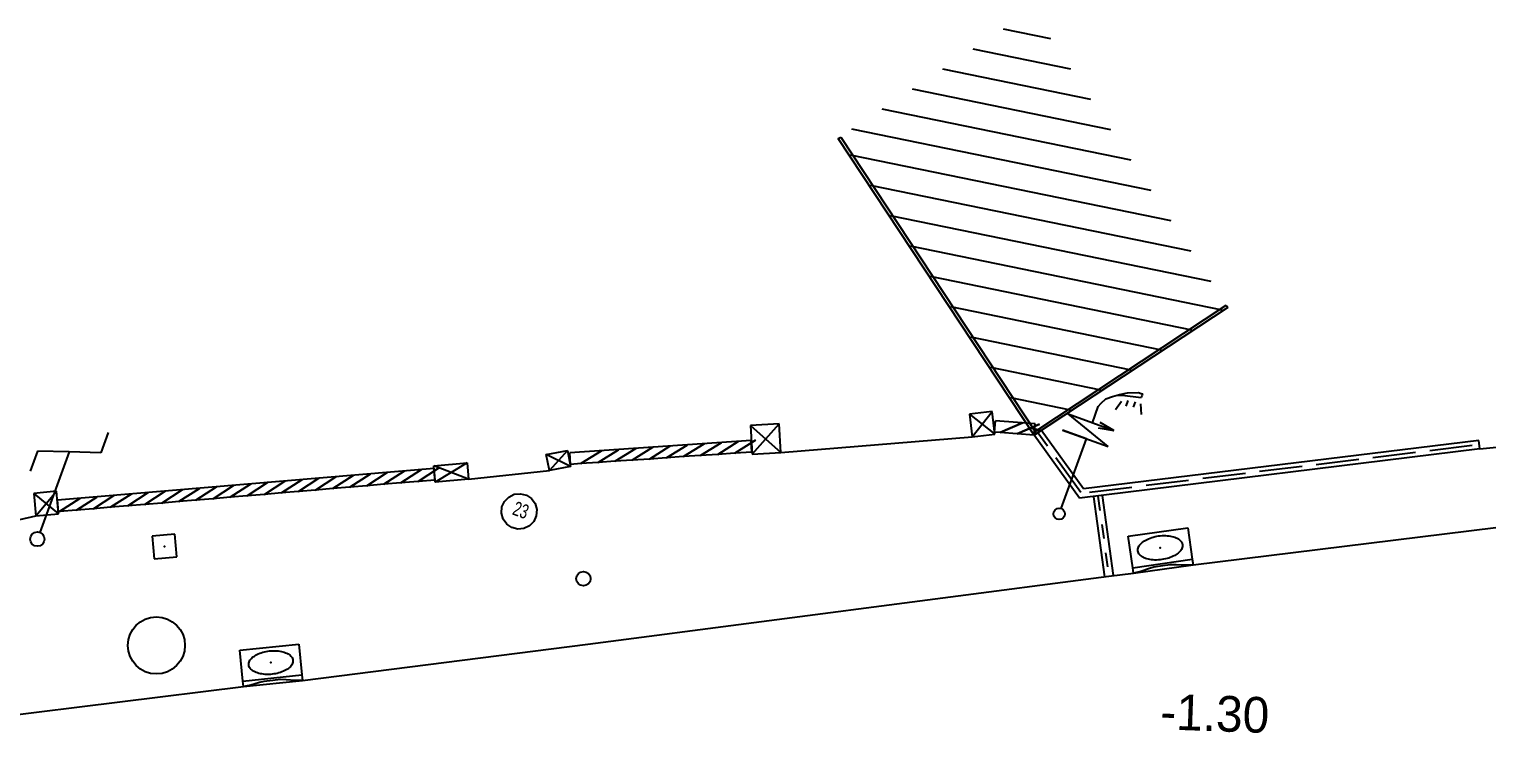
# Model space of a CAD drawing. Extents: x -215 to 206, y -120 to -34.
# Drawn here: x 32.55 to 52.96, y -77.38 to -67.46 of the extents above; entities that cross this region are included whole.
import ezdxf
from ezdxf.enums import TextEntityAlignment as Align

# ---------------------------------------------------------------- set-up
doc = ezdxf.new("R2010")
doc.units = 0
doc.header["$MEASUREMENT"] = 0
doc.layers.add('C_BAT_INDI', color=7, linetype='CONTINUOUS')
doc.layers.add('TOP$BATI', color=7, linetype='CONTINUOUS')
doc.styles.add('txt', font='TXT', dxfattribs={"height": 0.2})

msp = doc.modelspace()

# ---------------------------------------------------------------- linework, layer by layer
at = {"layer": 'TOP$BATI', "color": 7, "linetype": 'Continuous'}
for p, q in [((46.86, -67.599, 991.939), (46.195, -67.463, 991.939)), ((47.14, -68.024, 992.462), (45.77, -67.744, 992.462)), ((47.421, -68.449, 992.984), (45.345, -68.024, 992.984)), ((47.701, -68.874, 993.507), (44.92, -68.305, 993.507)), ((47.982, -69.299, 994.03), (44.495, -68.585, 994.03)), ((43.883, -68.996, 996.552), (43.917, -68.975, 996.552)), ((43.917, -68.975, 996.552), (46.638, -73.097, 996.552)), ((48.262, -69.724, 994.553), (44.071, -68.866, 994.553)), ((46.627, -73.152, 996.552), (43.883, -68.996, 996.552)), ((48.543, -70.148, 995.076), (44.054, -69.23, 995.076)), ((48.823, -70.573, 995.599), (44.335, -69.655, 995.599)), ((49.104, -70.998, 996.122), (44.615, -70.08, 996.122)), ((49.26, -71.398, 996.55), (44.896, -70.504, 996.55)), ((48.835, -71.678, 996.534), (45.176, -70.929, 996.534)), ((48.41, -71.959, 996.519), (45.457, -71.354, 996.519)), ((49.338, -71.363, 996.552), (46.627, -73.152, 996.552)), ((46.638, -73.097, 996.552), (49.315, -71.33, 996.552)), ((49.315, -71.33, 996.552), (49.338, -71.363, 996.552)), ((47.985, -72.239, 996.503), (45.737, -71.779, 996.503)), ((47.56, -72.52, 996.487), (46.018, -72.204, 996.487)), ((47.136, -72.8, 996.472), (46.298, -72.629, 996.472)), ((47.563, -72.7, 996.462), (47.628, -72.639, 996.462)), ((47.628, -72.639, 996.462), (47.724, -72.61, 996.462)), ((47.724, -72.61, 996.462), (47.82, -72.581, 996.462)), ((47.857, -72.594, 996.462), (47.794, -72.593, 996.462)), ((47.82, -72.581, 996.462), (47.934, -72.559, 996.462)), ((48.122, -72.627, 996.462), (47.857, -72.594, 996.462)), ((47.934, -72.559, 996.462), (48.086, -72.55, 996.462)), ((48.086, -72.55, 996.462), (48.124, -72.564, 996.462)), ((48.129, -72.608, 996.462), (48.122, -72.627, 996.462)), ((48.124, -72.564, 996.462), (48.142, -72.571, 996.462)), ((48.136, -72.59, 996.462), (48.129, -72.608, 996.462)), ((48.142, -72.571, 996.462), (48.136, -72.59, 996.462)), ((46.037, -72.818, 996.388), (45.719, -72.857, 996.388)), ((46.037, -72.818, 996.388), (45.719, -72.857, 996.388)), ((45.719, -72.857, 996.388), (45.758, -73.175, 996.388)), ((45.719, -72.857, 996.388), (46.076, -73.136, 996.388)), ((45.758, -73.175, 996.388), (46.037, -72.818, 996.388)), ((46.076, -73.136, 996.388), (46.037, -72.818, 996.388)), ((47.66, -73.31, 996.462), (47.103, -72.852, 996.462)), ((47.103, -72.852, 996.462), (47.742, -73.085, 996.462)), ((47.442, -72.975, 996.462), (47.524, -72.75, 996.462)), ((47.524, -72.75, 996.462), (47.563, -72.7, 996.462)), ((47.849, -72.677, 996.462), (47.763, -72.794, 996.462)), ((47.937, -72.666, 996.462), (47.91, -72.742, 996.462)), ((48.038, -72.682, 996.462), (48.011, -72.757, 996.462)), ((48.113, -72.709, 996.462), (48.122, -72.861, 996.462)), ((43.054, -72.99, 996.397), (42.652, -73.014, 996.397)), ((43.054, -72.99, 996.397), (42.652, -73.014, 996.397)), ((42.652, -73.014, 996.397), (42.676, -73.416, 996.397)), ((42.652, -73.014, 996.397), (43.078, -73.392, 996.397)), ((42.676, -73.416, 996.397), (43.054, -72.99, 996.397)), ((43.078, -73.392, 996.397), (43.054, -72.99, 996.397)), ((46.072, -73.106, 996.388), (46.085, -72.947, 996.388)), ((46.64, -72.993, 996.452), (46.085, -72.947, 996.452)), ((46.149, -73.113, 996.452), (46.461, -72.978, 996.452)), ((46.461, -72.978, 996.452), (46.149, -73.113, 996.452)), ((46.388, -73.133, 996.452), (46.7, -72.998, 996.452)), ((46.7, -72.998, 996.452), (46.388, -73.133, 996.452)), ((46.711, -73.081, 996.456), (46.578, -73.054, 996.456)), ((46.627, -73.152, 996.452), (46.64, -72.993, 996.452)), ((47.522, -73.047, 996.462), (47.742, -73.085, 996.462)), ((47.742, -73.085, 996.462), (47.549, -72.972, 996.462)), ((33.658, -73.114, 996.48), (33.555, -73.396, 996.48)), ((42.663, -73.226, 996.419), (40.123, -73.399, 996.419)), ((41.716, -73.451, 996.419), (42.004, -73.271, 996.419)), ((42.004, -73.271, 996.419), (41.716, -73.451, 996.419)), ((41.955, -73.435, 996.419), (42.244, -73.255, 996.419)), ((42.244, -73.255, 996.419), (41.955, -73.435, 996.419)), ((42.195, -73.419, 996.419), (42.483, -73.239, 996.419)), ((42.483, -73.239, 996.419), (42.195, -73.419, 996.419)), ((42.434, -73.402, 996.419), (42.723, -73.222, 996.419)), ((42.723, -73.222, 996.419), (42.434, -73.402, 996.419)), ((42.674, -73.386, 996.419), (42.663, -73.226, 996.419)), ((43.078, -73.392, 996.397), (45.758, -73.175, 996.397)), ((45.758, -73.175, 996.388), (46.076, -73.136, 996.388)), ((46.149, -73.113, 996.452), (46.072, -73.106, 996.452)), ((46.388, -73.133, 996.452), (46.149, -73.113, 996.452)), ((46.627, -73.152, 996.452), (46.388, -73.133, 996.452)), ((46.627, -73.152, 996.452), (46.724, -73.082, 996.452)), ((46.627, -73.152, 996.552), (46.638, -73.097, 996.552)), ((46.638, -73.097, 996.552), (46.627, -73.152, 996.552)), ((47.261, -74.031, 996.511), (46.627, -73.152, 996.511)), ((46.811, -73.305, 996.458), (46.676, -73.117, 996.458)), ((47.316, -73.903, 996.511), (46.724, -73.082, 996.511)), ((47.004, -74.178, 996.462), (47.36, -73.201, 996.462)), ((47.36, -73.201, 996.462), (47.021, -73.078, 996.462)), ((47.021, -73.078, 996.462), (47.66, -73.31, 996.462)), ((52.852, -73.224, 996.511), (47.316, -73.903, 996.511)), ((52.866, -73.343, 996.511), (52.852, -73.224, 996.511)), ((52.866, -73.343, 996.511), (53.796, -73.251, 996.511)), ((32.67, -73.372, 996.48), (32.568, -73.654, 996.48)), ((33.113, -73.384, 996.48), (32.67, -73.372, 996.48)), ((33.113, -73.384, 996.48), (32.702, -74.512, 996.48)), ((33.555, -73.396, 996.48), (33.113, -73.384, 996.48)), ((39.794, -73.42, 996.412), (40.092, -73.363, 996.412)), ((39.794, -73.42, 996.412), (40.092, -73.363, 996.412)), ((39.838, -73.646, 996.412), (39.794, -73.42, 996.412)), ((40.135, -73.589, 996.412), (39.794, -73.42, 996.412)), ((40.092, -73.363, 996.412), (39.838, -73.646, 996.412)), ((40.092, -73.363, 996.412), (40.135, -73.589, 996.412)), ((40.133, -73.559, 996.412), (40.123, -73.399, 996.412)), ((40.279, -73.549, 996.419), (40.568, -73.369, 996.419)), ((40.568, -73.369, 996.419), (40.279, -73.549, 996.419)), ((40.519, -73.532, 996.419), (40.807, -73.353, 996.419)), ((40.807, -73.353, 996.419), (40.519, -73.532, 996.419)), ((40.758, -73.516, 996.419), (41.047, -73.336, 996.419)), ((41.047, -73.336, 996.419), (40.758, -73.516, 996.419)), ((40.998, -73.5, 996.419), (41.286, -73.32, 996.419)), ((41.286, -73.32, 996.419), (40.998, -73.5, 996.419)), ((41.237, -73.484, 996.419), (41.525, -73.304, 996.419)), ((41.525, -73.304, 996.419), (41.237, -73.484, 996.419)), ((41.476, -73.467, 996.419), (41.237, -73.484, 996.419)), ((41.476, -73.467, 996.419), (41.765, -73.288, 996.419)), ((41.765, -73.288, 996.419), (41.476, -73.467, 996.419)), ((41.716, -73.451, 996.419), (41.476, -73.467, 996.419)), ((41.955, -73.435, 996.419), (41.716, -73.451, 996.419)), ((42.195, -73.419, 996.419), (41.955, -73.435, 996.419)), ((42.434, -73.402, 996.419), (42.195, -73.419, 996.419)), ((42.674, -73.386, 996.419), (42.434, -73.402, 996.419)), ((42.676, -73.416, 996.397), (43.078, -73.392, 996.397)), ((47.279, -73.954, 996.476), (46.928, -73.467, 996.476)), ((52.866, -73.343, 996.511), (47.261, -74.031, 996.511)), ((51.966, -73.393, 996.506), (51.37, -73.466, 996.506)), ((52.76, -73.296, 996.511), (52.164, -73.369, 996.511)), ((38.224, -73.618, 996.404), (32.948, -74.062, 996.404)), ((37.281, -73.858, 996.404), (37.566, -73.674, 996.404)), ((37.566, -73.674, 996.404), (37.281, -73.858, 996.404)), ((37.52, -73.838, 996.404), (37.806, -73.654, 996.404)), ((37.806, -73.654, 996.404), (37.52, -73.838, 996.404)), ((37.759, -73.818, 996.404), (38.045, -73.633, 996.404)), ((38.045, -73.633, 996.404), (37.759, -73.818, 996.404)), ((37.998, -73.798, 996.404), (38.284, -73.613, 996.404)), ((38.284, -73.613, 996.404), (37.998, -73.798, 996.404)), ((38.22, -73.578, 996.377), (38.685, -73.537, 996.377)), ((38.22, -73.578, 996.377), (38.685, -73.537, 996.377)), ((38.24, -73.808, 996.377), (38.22, -73.578, 996.377)), ((38.706, -73.766, 996.377), (38.22, -73.578, 996.377)), ((38.238, -73.778, 996.404), (38.224, -73.618, 996.404)), ((38.685, -73.537, 996.377), (38.24, -73.808, 996.377)), ((38.685, -73.537, 996.377), (38.706, -73.766, 996.377)), ((38.706, -73.766, 996.377), (39.838, -73.646, 996.377)), ((40.135, -73.589, 996.412), (39.838, -73.646, 996.412)), ((40.279, -73.549, 996.419), (40.133, -73.559, 996.419)), ((40.519, -73.532, 996.419), (40.279, -73.549, 996.419)), ((40.758, -73.516, 996.419), (40.519, -73.532, 996.419)), ((40.998, -73.5, 996.419), (40.758, -73.516, 996.419)), ((41.237, -73.484, 996.419), (40.998, -73.5, 996.419)), ((49.583, -73.686, 996.491), (48.988, -73.759, 996.491)), ((50.377, -73.588, 996.496), (49.782, -73.661, 996.496)), ((51.172, -73.49, 996.501), (50.576, -73.564, 996.501)), ((34.889, -74.06, 996.404), (35.175, -73.875, 996.404)), ((35.175, -73.875, 996.404), (34.889, -74.06, 996.404)), ((35.129, -74.04, 996.404), (35.414, -73.855, 996.404)), ((35.414, -73.855, 996.404), (35.129, -74.04, 996.404)), ((35.368, -74.019, 996.404), (35.653, -73.835, 996.404)), ((35.653, -73.835, 996.404), (35.368, -74.019, 996.404)), ((35.607, -73.999, 996.404), (35.892, -73.815, 996.404)), ((35.892, -73.815, 996.404), (35.607, -73.999, 996.404)), ((35.846, -73.979, 996.404), (36.132, -73.794, 996.404)), ((36.132, -73.794, 996.404), (35.846, -73.979, 996.404)), ((36.085, -73.959, 996.404), (36.371, -73.774, 996.404)), ((36.371, -73.774, 996.404), (36.085, -73.959, 996.404)), ((36.324, -73.939, 996.404), (36.61, -73.754, 996.404)), ((36.61, -73.754, 996.404), (36.324, -73.939, 996.404)), ((36.564, -73.919, 996.404), (36.849, -73.734, 996.404)), ((36.849, -73.734, 996.404), (36.564, -73.919, 996.404)), ((36.803, -73.898, 996.404), (37.088, -73.714, 996.404)), ((37.088, -73.714, 996.404), (36.803, -73.898, 996.404)), ((37.042, -73.878, 996.404), (36.803, -73.898, 996.404)), ((37.042, -73.878, 996.404), (37.327, -73.694, 996.404)), ((37.327, -73.694, 996.404), (37.042, -73.878, 996.404)), ((37.281, -73.858, 996.404), (37.042, -73.878, 996.404)), ((37.52, -73.838, 996.404), (37.281, -73.858, 996.404)), ((37.759, -73.818, 996.404), (37.52, -73.838, 996.404)), ((37.998, -73.798, 996.404), (37.759, -73.818, 996.404)), ((38.238, -73.778, 996.404), (37.998, -73.798, 996.404)), ((38.706, -73.766, 996.377), (38.24, -73.808, 996.377)), ((47.995, -73.881, 996.481), (47.4, -73.954, 996.481)), ((48.789, -73.783, 996.486), (48.194, -73.856, 996.486)), ((32.934, -73.935, 996.439), (32.617, -73.966, 996.439)), ((32.934, -73.935, 996.439), (32.617, -73.966, 996.439)), ((32.617, -73.966, 996.439), (32.648, -74.282, 996.439)), ((32.617, -73.966, 996.439), (32.964, -74.252, 996.439)), ((32.648, -74.282, 996.439), (32.934, -73.935, 996.439)), ((32.964, -74.252, 996.439), (32.934, -73.935, 996.439)), ((32.962, -74.222, 996.439), (32.948, -74.062, 996.439)), ((32.976, -74.221, 996.404), (33.262, -74.036, 996.404)), ((33.262, -74.036, 996.404), (32.976, -74.221, 996.404)), ((33.215, -74.201, 996.404), (33.501, -74.016, 996.404)), ((33.501, -74.016, 996.404), (33.215, -74.201, 996.404)), ((33.455, -74.18, 996.404), (33.74, -73.996, 996.404)), ((33.74, -73.996, 996.404), (33.455, -74.18, 996.404)), ((33.694, -74.16, 996.404), (33.979, -73.976, 996.404)), ((33.979, -73.976, 996.404), (33.694, -74.16, 996.404)), ((33.933, -74.14, 996.404), (34.218, -73.955, 996.404)), ((34.218, -73.955, 996.404), (33.933, -74.14, 996.404)), ((34.172, -74.12, 996.404), (34.458, -73.935, 996.404)), ((34.458, -73.935, 996.404), (34.172, -74.12, 996.404)), ((34.411, -74.1, 996.404), (34.697, -73.915, 996.404)), ((34.697, -73.915, 996.404), (34.411, -74.1, 996.404)), ((34.65, -74.08, 996.404), (34.411, -74.1, 996.404)), ((34.65, -74.08, 996.404), (34.936, -73.895, 996.404)), ((34.936, -73.895, 996.404), (34.65, -74.08, 996.404)), ((34.889, -74.06, 996.404), (34.65, -74.08, 996.404)), ((35.129, -74.04, 996.404), (34.889, -74.06, 996.404)), ((35.368, -74.019, 996.404), (35.129, -74.04, 996.404)), ((35.607, -73.999, 996.404), (35.368, -74.019, 996.404)), ((35.846, -73.979, 996.404), (35.607, -73.999, 996.404)), ((36.085, -73.959, 996.404), (35.846, -73.979, 996.404)), ((36.324, -73.939, 996.404), (36.085, -73.959, 996.404)), ((36.564, -73.919, 996.404), (36.324, -73.939, 996.404)), ((36.803, -73.898, 996.404), (36.564, -73.919, 996.404)), ((39.173, -74.156, 991.352), (39.208, -74.078, 991.352)), ((39.208, -74.078, 991.352), (39.269, -74.016, 991.352)), ((39.269, -74.016, 991.352), (39.346, -73.978, 991.352)), ((39.346, -73.978, 991.352), (39.432, -73.97, 991.352)), ((39.432, -73.97, 991.352), (39.516, -73.991, 991.352)), ((39.516, -73.991, 991.352), (39.587, -74.039, 991.352)), ((39.587, -74.039, 991.352), (39.637, -74.109, 991.352)), ((47.458, -74.013, 996.528), (47.611, -75.132, 996.528)), ((47.517, -74.004, 996.528), (47.544, -74.203, 996.528)), ((47.577, -73.996, 996.528), (47.73, -75.116, 996.528)), ((48.85, -74.966, 998.667), (56.154, -74.067, 998.667)), ((32.422, -74.33, 996.488), (32.648, -74.282, 996.488)), ((32.648, -74.282, 996.439), (32.964, -74.252, 996.439)), ((32.976, -74.221, 996.404), (32.962, -74.222, 996.404)), ((33.215, -74.201, 996.404), (32.976, -74.221, 996.404)), ((33.455, -74.18, 996.404), (33.215, -74.201, 996.404)), ((33.694, -74.16, 996.404), (33.455, -74.18, 996.404)), ((33.933, -74.14, 996.404), (33.694, -74.16, 996.404)), ((34.172, -74.12, 996.404), (33.933, -74.14, 996.404)), ((34.411, -74.1, 996.404), (34.172, -74.12, 996.404)), ((39.166, -74.242, 991.352), (39.173, -74.156, 991.352)), ((39.19, -74.325, 991.352), (39.166, -74.242, 991.352)), ((39.654, -74.278, 991.352), (39.619, -74.357, 991.352)), ((39.637, -74.109, 991.352), (39.661, -74.192, 991.352)), ((39.661, -74.192, 991.352), (39.654, -74.278, 991.352)), ((39.24, -74.395, 991.352), (39.19, -74.325, 991.352)), ((39.311, -74.444, 991.352), (39.24, -74.395, 991.352)), ((39.395, -74.465, 991.352), (39.311, -74.444, 991.352)), ((39.481, -74.456, 991.352), (39.395, -74.465, 991.352)), ((39.559, -74.419, 991.352), (39.481, -74.456, 991.352)), ((39.619, -74.357, 991.352), (39.559, -74.419, 991.352)), ((47.572, -74.401, 996.454), (47.599, -74.599, 996.454)), ((47.942, -74.566, 996.315), (48.776, -74.447, 996.315)), ((48.776, -74.447, 996.315), (48.839, -74.889, 996.315)), ((34.593, -74.537, 996.398), (34.274, -74.565, 996.398)), ((34.274, -74.565, 996.398), (34.302, -74.884, 996.398)), ((34.621, -74.856, 996.398), (34.593, -74.537, 996.398)), ((48.005, -75.008, 996.315), (47.942, -74.566, 996.315)), ((48.086, -74.719, 996.315), (48.092, -74.705, 996.315)), ((48.092, -74.705, 996.315), (48.101, -74.692, 996.315)), ((48.101, -74.692, 996.315), (48.111, -74.679, 996.315)), ((48.111, -74.679, 996.315), (48.123, -74.666, 996.315)), ((48.123, -74.666, 996.315), (48.137, -74.654, 996.315)), ((48.137, -74.654, 996.315), (48.152, -74.642, 996.315)), ((48.152, -74.642, 996.315), (48.169, -74.631, 996.315)), ((48.169, -74.631, 996.315), (48.187, -74.62, 996.315)), ((48.187, -74.62, 996.315), (48.207, -74.61, 996.315)), ((48.207, -74.61, 996.315), (48.227, -74.6, 996.315)), ((48.227, -74.6, 996.315), (48.249, -74.592, 996.315)), ((48.249, -74.592, 996.315), (48.271, -74.584, 996.315)), ((48.271, -74.584, 996.315), (48.294, -74.577, 996.315)), ((48.294, -74.577, 996.315), (48.318, -74.571, 996.315)), ((48.318, -74.571, 996.315), (48.342, -74.566, 996.315)), ((48.342, -74.566, 996.315), (48.367, -74.562, 996.315)), ((48.367, -74.562, 996.315), (48.391, -74.559, 996.315)), ((48.391, -74.559, 996.315), (48.416, -74.557, 996.315)), ((48.416, -74.557, 996.315), (48.44, -74.556, 996.315)), ((48.44, -74.556, 996.315), (48.465, -74.556, 996.315)), ((48.465, -74.556, 996.315), (48.488, -74.558, 996.315)), ((48.488, -74.558, 996.315), (48.511, -74.56, 996.315)), ((48.511, -74.56, 996.315), (48.533, -74.563, 996.315)), ((48.533, -74.563, 996.315), (48.555, -74.567, 996.315)), ((48.555, -74.567, 996.315), (48.575, -74.573, 996.315)), ((48.575, -74.573, 996.315), (48.595, -74.579, 996.315)), ((48.595, -74.579, 996.315), (48.613, -74.586, 996.315)), ((48.613, -74.586, 996.315), (48.629, -74.594, 996.315)), ((48.629, -74.594, 996.315), (48.645, -74.603, 996.315)), ((48.645, -74.603, 996.315), (48.658, -74.613, 996.315)), ((48.658, -74.613, 996.315), (48.67, -74.623, 996.315)), ((48.67, -74.623, 996.315), (48.68, -74.634, 996.315)), ((48.68, -74.634, 996.315), (48.689, -74.646, 996.315)), ((48.689, -74.646, 996.315), (48.696, -74.658, 996.315)), ((48.696, -74.658, 996.315), (48.7, -74.67, 996.315)), ((48.7, -74.67, 996.315), (48.703, -74.683, 996.315)), ((48.703, -74.683, 996.315), (48.704, -74.696, 996.315)), ((48.704, -74.696, 996.315), (48.703, -74.709, 996.315)), ((34.302, -74.884, 996.398), (34.621, -74.856, 996.398)), ((47.626, -74.797, 996.38), (47.653, -74.995, 996.38)), ((48.005, -75.008, 996.315), (48.839, -74.889, 996.315)), ((48.077, -74.759, 996.315), (48.078, -74.746, 996.315)), ((48.078, -74.772, 996.315), (48.077, -74.759, 996.315)), ((48.078, -74.746, 996.315), (48.081, -74.732, 996.315)), ((48.08, -74.785, 996.315), (48.078, -74.772, 996.315)), ((48.085, -74.797, 996.315), (48.08, -74.785, 996.315)), ((48.081, -74.732, 996.315), (48.086, -74.719, 996.315)), ((48.092, -74.81, 996.315), (48.085, -74.797, 996.315)), ((48.1, -74.821, 996.315), (48.092, -74.81, 996.315)), ((48.11, -74.832, 996.315), (48.1, -74.821, 996.315)), ((48.122, -74.842, 996.315), (48.11, -74.832, 996.315)), ((48.136, -74.852, 996.315), (48.122, -74.842, 996.315)), ((48.151, -74.861, 996.315), (48.136, -74.852, 996.315)), ((48.168, -74.869, 996.315), (48.151, -74.861, 996.315)), ((48.186, -74.876, 996.315), (48.168, -74.869, 996.315)), ((48.205, -74.882, 996.315), (48.186, -74.876, 996.315)), ((48.226, -74.888, 996.315), (48.205, -74.882, 996.315)), ((48.247, -74.892, 996.315), (48.226, -74.888, 996.315)), ((48.269, -74.895, 996.315), (48.247, -74.892, 996.315)), ((48.292, -74.898, 996.315), (48.269, -74.895, 996.315)), ((48.316, -74.899, 996.315), (48.292, -74.898, 996.315)), ((48.34, -74.899, 996.315), (48.316, -74.899, 996.315)), ((48.365, -74.898, 996.315), (48.34, -74.899, 996.315)), ((48.389, -74.896, 996.315), (48.365, -74.898, 996.315)), ((48.414, -74.893, 996.315), (48.389, -74.896, 996.315)), ((48.438, -74.889, 996.315), (48.414, -74.893, 996.315)), ((48.463, -74.884, 996.315), (48.438, -74.889, 996.315)), ((48.486, -74.878, 996.315), (48.463, -74.884, 996.315)), ((48.509, -74.871, 996.315), (48.486, -74.878, 996.315)), ((48.532, -74.863, 996.315), (48.509, -74.871, 996.315)), ((48.553, -74.855, 996.315), (48.532, -74.863, 996.315)), ((48.574, -74.845, 996.315), (48.553, -74.855, 996.315)), ((48.593, -74.835, 996.315), (48.574, -74.845, 996.315)), ((48.611, -74.825, 996.315), (48.593, -74.835, 996.315)), ((48.628, -74.813, 996.315), (48.611, -74.825, 996.315)), ((48.644, -74.801, 996.315), (48.628, -74.813, 996.315)), ((48.657, -74.789, 996.315), (48.644, -74.801, 996.315)), ((48.669, -74.776, 996.315), (48.657, -74.789, 996.315)), ((48.68, -74.763, 996.315), (48.669, -74.776, 996.315)), ((48.688, -74.75, 996.315), (48.68, -74.763, 996.315)), ((48.695, -74.736, 996.315), (48.688, -74.75, 996.315)), ((48.7, -74.723, 996.315), (48.695, -74.736, 996.315)), ((48.703, -74.709, 996.315), (48.7, -74.723, 996.315)), ((48.839, -74.889, 996.315), (48.85, -74.966, 996.315)), ((47.671, -75.124, 998.667), (48.016, -75.085, 998.667)), ((48.016, -75.085, 996.315), (48.005, -75.008, 996.315)), ((48.016, -75.085, 996.315), (48.85, -74.966, 996.315)), ((48.016, -75.085, 998.667), (48.85, -74.966, 998.667)), ((48.118, -75.059, 996.315), (48.016, -75.085, 996.315)), ((48.24, -75.019, 996.315), (48.118, -75.059, 996.315)), ((48.301, -74.999, 996.315), (48.24, -75.019, 996.315)), ((48.426, -74.981, 996.315), (48.301, -74.999, 996.315)), ((48.531, -74.967, 996.315), (48.426, -74.981, 996.315)), ((48.616, -74.966, 996.315), (48.531, -74.967, 996.315)), ((48.744, -74.97, 996.315), (48.616, -74.966, 996.315)), ((48.85, -74.966, 996.315), (48.744, -74.97, 996.315)), ((40.376, -76.075, 998.667), (47.671, -75.124, 998.667)), ((35.501, -76.161, 996.193), (36.328, -76.075, 996.193)), ((36.328, -76.075, 996.193), (36.373, -76.509, 996.193)), ((36.381, -76.585, 998.667), (40.376, -76.075, 998.667)), ((35.547, -76.596, 996.193), (35.501, -76.161, 996.193)), ((35.628, -76.342, 996.193), (35.632, -76.329, 996.193)), ((35.632, -76.329, 996.193), (35.637, -76.316, 996.193)), ((35.637, -76.316, 996.193), (35.644, -76.303, 996.193)), ((35.644, -76.303, 996.193), (35.653, -76.29, 996.193)), ((35.653, -76.29, 996.193), (35.664, -76.278, 996.193)), ((35.664, -76.278, 996.193), (35.676, -76.266, 996.193)), ((35.676, -76.266, 996.193), (35.69, -76.254, 996.193)), ((35.69, -76.254, 996.193), (35.706, -76.243, 996.193)), ((35.706, -76.243, 996.193), (35.723, -76.232, 996.193)), ((35.723, -76.232, 996.193), (35.741, -76.222, 996.193)), ((35.741, -76.222, 996.193), (35.761, -76.213, 996.193)), ((35.761, -76.213, 996.193), (35.781, -76.205, 996.193)), ((35.781, -76.205, 996.193), (35.803, -76.197, 996.193)), ((35.803, -76.197, 996.193), (35.825, -76.19, 996.193)), ((35.825, -76.19, 996.193), (35.848, -76.184, 996.193)), ((35.848, -76.184, 996.193), (35.872, -76.179, 996.193)), ((35.872, -76.179, 996.193), (35.896, -76.175, 996.193)), ((35.896, -76.175, 996.193), (35.92, -76.172, 996.193)), ((35.92, -76.172, 996.193), (35.944, -76.17, 996.193)), ((35.944, -76.17, 996.193), (35.969, -76.169, 996.193)), ((35.969, -76.169, 996.193), (35.993, -76.169, 996.193)), ((35.993, -76.169, 996.193), (36.017, -76.17, 996.193)), ((36.017, -76.17, 996.193), (36.04, -76.172, 996.193)), ((36.04, -76.172, 996.193), (36.063, -76.175, 996.193)), ((36.063, -76.175, 996.193), (36.084, -76.179, 996.193)), ((36.084, -76.179, 996.193), (36.105, -76.184, 996.193)), ((36.105, -76.184, 996.193), (36.125, -76.19, 996.193)), ((36.125, -76.19, 996.193), (36.144, -76.197, 996.193)), ((36.144, -76.197, 996.193), (36.162, -76.205, 996.193)), ((36.162, -76.205, 996.193), (36.178, -76.213, 996.193)), ((36.178, -76.213, 996.193), (36.192, -76.222, 996.193)), ((36.192, -76.222, 996.193), (36.206, -76.232, 996.193)), ((36.206, -76.232, 996.193), (36.217, -76.243, 996.193)), ((36.217, -76.243, 996.193), (36.227, -76.254, 996.193)), ((36.227, -76.254, 996.193), (36.234, -76.266, 996.193)), ((36.234, -76.266, 996.193), (36.24, -76.278, 996.193)), ((36.24, -76.278, 996.193), (36.245, -76.29, 996.193)), ((36.246, -76.329, 996.193), (36.242, -76.342, 996.193)), ((36.245, -76.29, 996.193), (36.247, -76.303, 996.193)), ((36.247, -76.316, 996.193), (36.246, -76.329, 996.193)), ((36.247, -76.303, 996.193), (36.247, -76.316, 996.193)), ((35.547, -76.596, 996.193), (36.373, -76.509, 996.193)), ((35.627, -76.355, 996.193), (35.628, -76.342, 996.193)), ((35.627, -76.368, 996.193), (35.627, -76.355, 996.193)), ((35.63, -76.38, 996.193), (35.627, -76.368, 996.193)), ((35.634, -76.393, 996.193), (35.63, -76.38, 996.193)), ((35.64, -76.405, 996.193), (35.634, -76.393, 996.193)), ((35.648, -76.416, 996.193), (35.64, -76.405, 996.193)), ((35.657, -76.428, 996.193), (35.648, -76.416, 996.193)), ((35.669, -76.438, 996.193), (35.657, -76.428, 996.193)), ((35.682, -76.448, 996.193), (35.669, -76.438, 996.193)), ((35.696, -76.457, 996.193), (35.682, -76.448, 996.193)), ((35.712, -76.466, 996.193), (35.696, -76.457, 996.193)), ((35.73, -76.473, 996.193), (35.712, -76.466, 996.193)), ((35.749, -76.48, 996.193), (35.73, -76.473, 996.193)), ((35.769, -76.486, 996.193), (35.749, -76.48, 996.193)), ((35.79, -76.491, 996.193), (35.769, -76.486, 996.193)), ((35.812, -76.495, 996.193), (35.79, -76.491, 996.193)), ((35.834, -76.498, 996.193), (35.812, -76.495, 996.193)), ((35.858, -76.5, 996.193), (35.834, -76.498, 996.193)), ((35.881, -76.501, 996.193), (35.858, -76.5, 996.193)), ((35.906, -76.501, 996.193), (35.881, -76.501, 996.193)), ((35.93, -76.5, 996.193), (35.906, -76.501, 996.193)), ((35.954, -76.498, 996.193), (35.93, -76.5, 996.193)), ((35.978, -76.495, 996.193), (35.954, -76.498, 996.193)), ((36.002, -76.491, 996.193), (35.978, -76.495, 996.193)), ((36.026, -76.486, 996.193), (36.002, -76.491, 996.193)), ((36.049, -76.48, 996.193), (36.026, -76.486, 996.193)), ((36.072, -76.473, 996.193), (36.049, -76.48, 996.193)), ((36.093, -76.466, 996.193), (36.072, -76.473, 996.193)), ((36.114, -76.457, 996.193), (36.093, -76.466, 996.193)), ((36.133, -76.448, 996.193), (36.114, -76.457, 996.193)), ((36.151, -76.438, 996.193), (36.133, -76.448, 996.193)), ((36.168, -76.427, 996.193), (36.151, -76.438, 996.193)), ((36.184, -76.416, 996.193), (36.168, -76.427, 996.193)), ((36.198, -76.405, 996.193), (36.184, -76.416, 996.193)), ((36.21, -76.393, 996.193), (36.198, -76.405, 996.193)), ((36.221, -76.38, 996.193), (36.21, -76.393, 996.193)), ((36.23, -76.368, 996.193), (36.221, -76.38, 996.193)), ((36.237, -76.355, 996.193), (36.23, -76.368, 996.193)), ((36.242, -76.342, 996.193), (36.237, -76.355, 996.193)), ((36.373, -76.509, 996.193), (36.381, -76.585, 996.193)), ((29.854, -77.375, 998.667), (35.555, -76.672, 998.667)), ((35.555, -76.672, 996.193), (35.547, -76.596, 996.193)), ((35.555, -76.672, 996.193), (36.381, -76.585, 996.193)), ((35.555, -76.672, 998.667), (36.381, -76.585, 998.667)), ((35.657, -76.65, 996.193), (35.555, -76.672, 996.193)), ((35.779, -76.615, 996.193), (35.657, -76.65, 996.193)), ((35.839, -76.598, 996.193), (35.779, -76.615, 996.193)), ((35.963, -76.585, 996.193), (35.839, -76.598, 996.193)), ((36.067, -76.574, 996.193), (35.963, -76.585, 996.193)), ((36.15, -76.576, 996.193), (36.067, -76.574, 996.193)), ((36.277, -76.585, 996.193), (36.15, -76.576, 996.193)), ((36.381, -76.585, 996.193), (36.277, -76.585, 996.193))]:
    msp.add_line(p, q, dxfattribs=at)
for centre, radius in [((46.977, -74.253, 996.462), 0.08), ((32.668, -74.606, 996.48), 0.1), ((40.314, -75.16, 996.389), 0.1), ((34.334, -76.094, 996.387), 0.4)]:
    msp.add_circle(centre, radius, dxfattribs=at)
for p in [(34.447, -74.71, 996.398), (48.39, -74.728, 996.315), (35.937, -76.335, 996.193)]:
    msp.add_point(p, dxfattribs=at)

# ---------------------------------------------------------------- texts
at = {"layer": 'C_BAT_INDI', "color": 4, "linetype": 'Continuous', "style": 'txt'}
msp.add_text('-1.30', height=0.5, rotation=358, dxfattribs=at).set_placement((49.156, -77.046, 87.146), align=Align.MIDDLE)
at = {"layer": 'TOP$BATI', "color": 7, "linetype": 'Continuous', "style": 'txt', "width": 0.6995}
msp.add_text('23', height=0.2, rotation=340, dxfattribs=at).set_placement((39.404, -74.293, -7.648), align=Align.CENTER)

doc.saveas('drawing.dxf')
